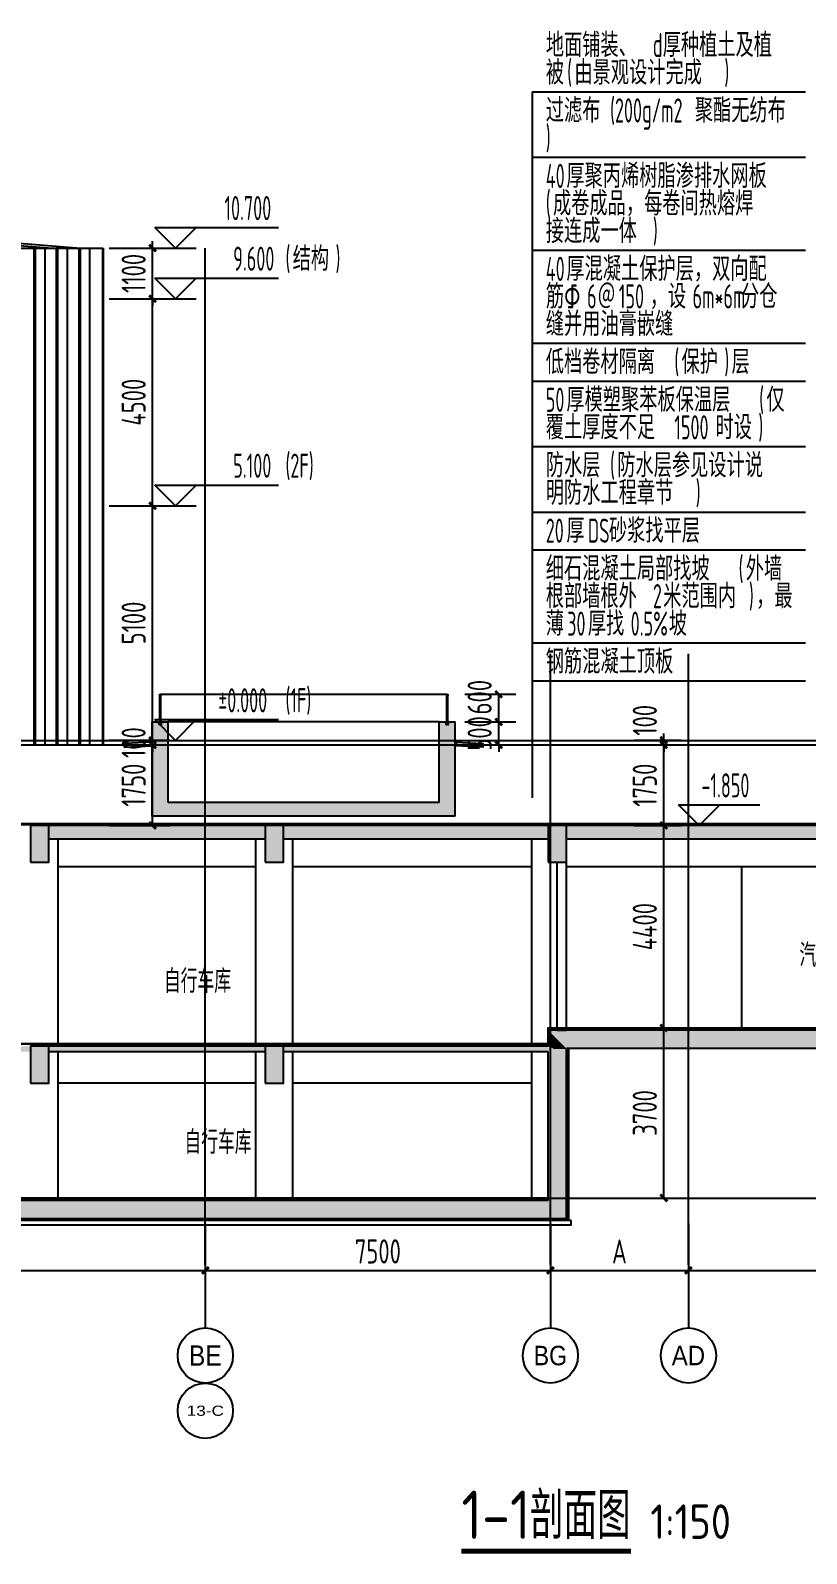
# Model space of a CAD drawing. Extents: x 33318 to 174393, y -247680 to 18171.
# Drawn here: x 78610 to 95477, y -205022 to -171913 of the extents above; entities that cross this region are included whole.
import ezdxf
from ezdxf.enums import TextEntityAlignment as Align

# ---------------------------------------------------------------- set-up
doc = ezdxf.new("R2010")
doc.units = 0
doc.header["$LTSCALE"] = 10
doc.header["$MEASUREMENT"] = 0
doc.linetypes.add('DOTE', pattern=[2.42, 2, -0.2, 0.02, -0.2])
for name, color, linetype in [('01-标注_尺寸', 124, 'Continuous'), ('01-标注_标高', 200, 'Continuous'), ('01-标注_符号', 200, 'Continuous'), ('01-标注_轴线坐标', 132, 'Continuous'), ('02-TEXT_房间', 7, 'Continuous'), ('02-TEXT_标注', 130, 'Continuous'), ('02-TEXT_轴号', 7, 'Continuous'), ('05-填充_天正', 26, 'Continuous'), ('A-E_栏杆', 232, 'Continuous'), ('A-O_散水', 134, 'Continuous'), ('A-SUR_保温', 222, 'Continuous'), ('A-SUR_看线', 231, 'Continuous'), ('A-SUR_面层', 191, 'Continuous'), ('A-TECH_结构', 21, 'Continuous'), ('A_AXIS-轴线', 36, 'DOTE'), ('A_STR-砌块墙', 121, 'Continuous'), ('A_STR-砼墙', 51, 'Continuous'), ('A_STR-砼柱', 51, 'Continuous'), ('DIM_SYMB', 3, 'Continuous'), ('PUB_TEXT', 7, 'Continuous')]:
    doc.layers.add(name, color=color, linetype=linetype)
doc.layers.add('PUB_HATCH', color=8, linetype='Continuous', lineweight=0)
doc.styles.add('_TCH_AXIS', font='FZXiHei-I-Z08S.ttf')
doc.styles.add('_TCH_DIM', font='ROS1', dxfattribs={"width": 0.8, "bigfont": 'JD'})
doc.styles.add('_TCH_DIM_T3', font='ROS1', dxfattribs={"width": 0.8, "bigfont": 'JD'})
doc.styles.get("Standard").update_dxf_attribs({"font": 'gbenor.shx', "bigfont": 'gbcbig.shx'})
doc.dimstyles.new('_TCH_ARCH&&150', dxfattribs={"dimtxt": 525, "dimasz": 150, "dimexe": 375, "dimexo": 450, "dimgap": 150, "dimtad": 1, "dimdec": 0, "dimzin": 0, "dimdsep": 46, "dimtxsty": '_TCH_DIM_T3', "dimblk": 'ARCHTICK', "dimcen": 0.09, "dimazin": 2, "dimtfac": 1, "dimtdec": 0, "dimtix": 1, "dimtmove": 2, "dimatfit": 3, "dimfxl": 0, "dimtolj": 1, "dimtzin": 0, "dimarcsym": 0})

# ---------------------------------------------------------------- blocks, each defined once
blk = doc.blocks.new('A$C0F0450A9')
for points in [[(-125, 0), (-125, -1372)], [(-75, 0), (-75, -1372)], [(16900, -1372), (0, 0)], [(16282, -1372), (0, -50)], [(775, -113), (775, -1372)], [(825, -117), (825, -1372)], [(1675, -186), (1675, -1372)], [(1725, -190), (1725, -1372)], [(2575, -259), (2575, -1372)], [(2625, -263), (2625, -1372)], [(3475, -332), (3475, -1372)], [(3525, -336), (3525, -1372)], [(4375, -405), (4375, -1372)], [(4425, -409), (4425, -1372)], [(5275, -478), (5275, -1372)], [(5325, -483), (5325, -1372)], [(6175, -552), (6175, -1372)], [(6225, -556), (6225, -1372)], [(7075, -625), (7075, -1372)], [(7125, -629), (7125, -1372)], [(7975, -698), (7975, -1372)], [(8025, -702), (8025, -1372)], [(8875, -771), (8875, -1372)], [(8925, -775), (8925, -1372)], [(9775, -844), (9775, -1372)], [(9825, -848), (9825, -1372)], [(10675, -917), (10675, -1372)], [(10725, -921), (10725, -1372)], [(11575, -990), (11575, -1372)], [(11625, -994), (11625, -1372)], [(12475, -1063), (12475, -1372)], [(12525, -1067), (12525, -1372)], [(13375, -1136), (13375, -1372)], [(13425, -1140), (13425, -1372)], [(14275, -1209), (14275, -1372)], [(14325, -1213), (14325, -1372)], [(15175, -1282), (15175, -1372)], [(15225, -1286), (15225, -1372)], [(0, -1372), (-125, -1372)], [(16075, -1355), (16075, -1372)], [(16125, -1360), (16125, -1372)]]:
    blk.add_lwpolyline(points)
blk = doc.blocks.new('0000')
at = {"layer": '05-填充_天正'}
blk.add_lwpolyline([(20, -1), (0, 0), (0, -10), (20, -11)], close=True, dxfattribs=at)
at = {"layer": 'A-O_散水'}
for points in [[(0, -80), (0, 0), (600, -30), (600, -110), (0, -80)], [(20, -1), (20, -81)]]:
    blk.add_lwpolyline(points, dxfattribs=at)
blk = doc.blocks.new('_ArchTick')
at = {"color": 0, "linetype": 'ByBlock', "const_width": 0.4}
blk.add_lwpolyline([(-0.5, -0.5), (0.5, 0.5)], dxfattribs=at)
blk = doc.blocks.new('*D66')
at = {"layer": '01-标注_尺寸', "color": 0, "lineweight": -2, "transparency": 16777216}
for p, q in [((91730, -187344), (92749, -187344)), ((92374, -187344), (92374, -187194)), ((92374, -187444), (92374, -187344)), ((91730, -187444), (92749, -187444)), ((92374, -187444), (92374, -187594))]:
    blk.add_line(p, q, dxfattribs=at)
at = {"layer": 'Defpoints', "color": 0, "transparency": 16777216}
for p in [(91280, -187344), (92374, -187344), (91280, -187444)]:
    blk.add_point(p, dxfattribs=at)
at = {"layer": '01-标注_尺寸', "color": 0, "lineweight": -2, "transparency": 16777216, "xscale": 150, "yscale": 150, "zscale": 150}
for p, rotation in [((92374, -187344), 270), ((92374, -187444), 90)]:
    blk.add_blockref('_ArchTick', p, dxfattribs=dict(at, rotation=rotation))
at = {"layer": '01-标注_尺寸', "color": 0, "transparency": 16777216, "insert": (91962, -186909), "char_height": 525, "attachment_point": 5, "rotation": 90, "style": '_TCH_DIM_T3'}
blk.add_mtext('\\A1;100', dxfattribs=at)
blk = doc.blocks.new('*D67')
at = {"layer": '01-标注_尺寸', "color": 0, "lineweight": -2, "transparency": 16777216}
for p, q in [((91730, -187444), (92749, -187444)), ((92374, -189194), (92374, -187444)), ((91730, -189194), (92749, -189194))]:
    blk.add_line(p, q, dxfattribs=at)
at = {"layer": 'Defpoints', "color": 0, "transparency": 16777216}
for p in [(91280, -187444), (92374, -187444), (91280, -189194)]:
    blk.add_point(p, dxfattribs=at)
at = {"layer": '01-标注_尺寸', "color": 0, "lineweight": -2, "transparency": 16777216, "xscale": 150, "yscale": 150, "zscale": 150}
for p, rotation in [((92374, -187444), 90), ((92374, -189194), 270)]:
    blk.add_blockref('_ArchTick', p, dxfattribs=dict(at, rotation=rotation))
at = {"layer": '01-标注_尺寸', "color": 0, "transparency": 16777216, "insert": (91962, -188319), "char_height": 525, "attachment_point": 5, "rotation": 90, "style": '_TCH_DIM_T3'}
blk.add_mtext('\\A1;1750', dxfattribs=at)
blk = doc.blocks.new('*D68')
at = {"layer": '01-标注_尺寸', "color": 0, "lineweight": -2, "transparency": 16777216}
for p, q in [((91730, -189194), (92749, -189194)), ((92374, -193594), (92374, -189194)), ((91730, -193594), (92749, -193594))]:
    blk.add_line(p, q, dxfattribs=at)
at = {"layer": 'Defpoints', "color": 0, "transparency": 16777216}
for p in [(91280, -189194), (92374, -189194), (91280, -193594)]:
    blk.add_point(p, dxfattribs=at)
at = {"layer": '01-标注_尺寸', "color": 0, "lineweight": -2, "transparency": 16777216, "xscale": 150, "yscale": 150, "zscale": 150}
for p, rotation in [((92374, -189194), 90), ((92374, -193594), 270)]:
    blk.add_blockref('_ArchTick', p, dxfattribs=dict(at, rotation=rotation))
at = {"layer": '01-标注_尺寸', "color": 0, "transparency": 16777216, "insert": (91962, -191394), "char_height": 525, "attachment_point": 5, "rotation": 90, "style": '_TCH_DIM_T3'}
blk.add_mtext('\\A1;4400', dxfattribs=at)
blk = doc.blocks.new('*D69')
at = {"layer": '01-标注_尺寸', "color": 0, "lineweight": -2, "transparency": 16777216}
for p, q in [((91730, -193594), (92749, -193594)), ((92374, -197294), (92374, -193594)), ((91730, -197294), (92749, -197294))]:
    blk.add_line(p, q, dxfattribs=at)
at = {"layer": 'Defpoints', "color": 0, "transparency": 16777216}
for p in [(91280, -193594), (92374, -193594), (91280, -197294)]:
    blk.add_point(p, dxfattribs=at)
at = {"layer": '01-标注_尺寸', "color": 0, "lineweight": -2, "transparency": 16777216, "xscale": 150, "yscale": 150, "zscale": 150}
for p, rotation in [((92374, -193594), 90), ((92374, -197294), 270)]:
    blk.add_blockref('_ArchTick', p, dxfattribs=dict(at, rotation=rotation))
at = {"layer": '01-标注_尺寸', "color": 0, "transparency": 16777216, "insert": (91962, -195444), "char_height": 525, "attachment_point": 5, "rotation": 90, "style": '_TCH_DIM_T3'}
blk.add_mtext('\\A1;3700', dxfattribs=at)
blk = doc.blocks.new('*D78')
at = {"layer": '01-标注_尺寸', "color": 0, "lineweight": -2, "transparency": 16777216}
for p, q in [((88051, -186344), (89161, -186344)), ((88786, -186944), (88786, -186344)), ((88051, -186944), (89161, -186944))]:
    blk.add_line(p, q, dxfattribs=at)
at = {"layer": 'Defpoints', "color": 0, "transparency": 16777216}
for p in [(87601, -186344), (88786, -186344), (87601, -186944)]:
    blk.add_point(p, dxfattribs=at)
at = {"layer": '01-标注_尺寸', "color": 0, "lineweight": -2, "transparency": 16777216, "xscale": 150, "yscale": 150, "zscale": 150}
for p, rotation in [((88786, -186344), 90), ((88786, -186944), 270)]:
    blk.add_blockref('_ArchTick', p, dxfattribs=dict(at, rotation=rotation))
at = {"layer": '01-标注_尺寸', "color": 0, "transparency": 16777216, "insert": (88373, -186406), "char_height": 525, "attachment_point": 5, "rotation": 90, "style": '_TCH_DIM_T3'}
blk.add_mtext('\\A1;600', dxfattribs=at)
blk = doc.blocks.new('*D79')
at = {"layer": '01-标注_尺寸', "color": 0, "lineweight": -2, "transparency": 16777216}
for p, q in [((88051, -186944), (89161, -186944)), ((88786, -186944), (88786, -186794)), ((88786, -187444), (88786, -186944)), ((88051, -187444), (89161, -187444)), ((88786, -187444), (88786, -187594))]:
    blk.add_line(p, q, dxfattribs=at)
at = {"layer": 'Defpoints', "color": 0, "transparency": 16777216}
for p in [(87601, -186944), (88786, -186944), (87601, -187444)]:
    blk.add_point(p, dxfattribs=at)
at = {"layer": '01-标注_尺寸', "color": 0, "lineweight": -2, "transparency": 16777216, "xscale": 150, "yscale": 150, "zscale": 150}
for p, rotation in [((88786, -186944), 270), ((88786, -187444), 90)]:
    blk.add_blockref('_ArchTick', p, dxfattribs=dict(at, rotation=rotation))
at = {"layer": '01-标注_尺寸', "color": 0, "transparency": 16777216, "insert": (88373, -187194), "char_height": 525, "attachment_point": 5, "rotation": 90, "style": '_TCH_DIM_T3'}
blk.add_mtext('\\A1;500', dxfattribs=at)
blk = doc.blocks.new('*D104')
at = {"layer": '01-标注_尺寸', "color": 0, "lineweight": -2, "transparency": 16777216}
for p, q in [((73410, -197844), (73410, -199242)), ((82410, -197844), (82410, -199242)), ((73410, -198867), (82410, -198867))]:
    blk.add_line(p, q, dxfattribs=at)
at = {"layer": 'Defpoints', "color": 0, "transparency": 16777216}
for p in [(73410, -197394), (82410, -197394), (82410, -198867)]:
    blk.add_point(p, dxfattribs=at)
at = {"layer": '01-标注_尺寸', "color": 0, "lineweight": -2, "transparency": 16777216, "xscale": 150, "yscale": 150, "zscale": 150, "rotation": 180}
blk.add_blockref('_ArchTick', (73410, -198867), dxfattribs=at)
at = {"layer": '01-标注_尺寸', "color": 0, "lineweight": -2, "transparency": 16777216, "xscale": 150, "yscale": 150, "zscale": 150}
blk.add_blockref('_ArchTick', (82410, -198867), dxfattribs=at)
at = {"layer": '01-标注_尺寸', "color": 0, "transparency": 16777216, "insert": (77910, -198455), "char_height": 525, "attachment_point": 5, "style": '_TCH_DIM_T3'}
blk.add_mtext('\\A1;9000', dxfattribs=at)
blk = doc.blocks.new('*D105')
at = {"layer": '01-标注_尺寸', "color": 0, "lineweight": -2, "transparency": 16777216}
for p, q in [((82410, -197844), (82410, -199242)), ((89910, -197844), (89910, -199242)), ((82410, -198867), (89910, -198867))]:
    blk.add_line(p, q, dxfattribs=at)
at = {"layer": 'Defpoints', "color": 0, "transparency": 16777216}
for p in [(82410, -197394), (89910, -197394), (89910, -198867)]:
    blk.add_point(p, dxfattribs=at)
at = {"layer": '01-标注_尺寸', "color": 0, "lineweight": -2, "transparency": 16777216, "xscale": 150, "yscale": 150, "zscale": 150, "rotation": 180}
blk.add_blockref('_ArchTick', (82410, -198867), dxfattribs=at)
at = {"layer": '01-标注_尺寸', "color": 0, "lineweight": -2, "transparency": 16777216, "xscale": 150, "yscale": 150, "zscale": 150}
blk.add_blockref('_ArchTick', (89910, -198867), dxfattribs=at)
at = {"layer": '01-标注_尺寸', "color": 0, "transparency": 16777216, "insert": (86160, -198455), "char_height": 525, "attachment_point": 5, "style": '_TCH_DIM_T3'}
blk.add_mtext('\\A1;7500', dxfattribs=at)
blk = doc.blocks.new('*D106')
at = {"layer": '01-标注_尺寸', "color": 0, "lineweight": -2, "transparency": 16777216}
for p, q in [((89910, -197844), (89910, -199242)), ((92910, -197844), (92910, -199242)), ((89910, -198867), (92910, -198867))]:
    blk.add_line(p, q, dxfattribs=at)
at = {"layer": 'Defpoints', "color": 0, "transparency": 16777216}
for p in [(89910, -197394), (92910, -197394), (92910, -198867)]:
    blk.add_point(p, dxfattribs=at)
at = {"layer": '01-标注_尺寸', "color": 0, "lineweight": -2, "transparency": 16777216, "xscale": 150, "yscale": 150, "zscale": 150, "rotation": 180}
blk.add_blockref('_ArchTick', (89910, -198867), dxfattribs=at)
at = {"layer": '01-标注_尺寸', "color": 0, "lineweight": -2, "transparency": 16777216, "xscale": 150, "yscale": 150, "zscale": 150}
blk.add_blockref('_ArchTick', (92910, -198867), dxfattribs=at)
at = {"layer": '01-标注_尺寸', "color": 0, "transparency": 16777216, "insert": (91410, -198455), "char_height": 525, "attachment_point": 5, "style": '_TCH_DIM_T3'}
blk.add_mtext('\\A1;A', dxfattribs=at)
blk = doc.blocks.new('*D107')
at = {"layer": '01-标注_尺寸', "color": 0, "lineweight": -2, "transparency": 16777216}
for p, q in [((92910, -197844), (92910, -199242)), ((101910, -197844), (101910, -199242)), ((92910, -198867), (101910, -198867))]:
    blk.add_line(p, q, dxfattribs=at)
at = {"layer": 'Defpoints', "color": 0, "transparency": 16777216}
for p in [(92910, -197394), (101910, -197394), (101910, -198867)]:
    blk.add_point(p, dxfattribs=at)
at = {"layer": '01-标注_尺寸', "color": 0, "lineweight": -2, "transparency": 16777216, "xscale": 150, "yscale": 150, "zscale": 150, "rotation": 180}
blk.add_blockref('_ArchTick', (92910, -198867), dxfattribs=at)
at = {"layer": '01-标注_尺寸', "color": 0, "lineweight": -2, "transparency": 16777216, "xscale": 150, "yscale": 150, "zscale": 150}
blk.add_blockref('_ArchTick', (101910, -198867), dxfattribs=at)
at = {"layer": '01-标注_尺寸', "color": 0, "transparency": 16777216, "insert": (97410, -198455), "char_height": 525, "attachment_point": 5, "style": '_TCH_DIM_T3'}
blk.add_mtext('\\A1;9000', dxfattribs=at)
blk = doc.blocks.new('*D132')
at = {"layer": '01-标注_轴线坐标', "color": 0, "lineweight": -2, "transparency": 16777216}
for p, q in [((80317, -187444), (81639, -187444)), ((81264, -189194), (81264, -187444)), ((80317, -189194), (81639, -189194))]:
    blk.add_line(p, q, dxfattribs=at)
at = {"layer": 'Defpoints', "color": 0, "transparency": 16777216}
for p in [(79867, -187444), (81264, -187444), (79867, -189194)]:
    blk.add_point(p, dxfattribs=at)
at = {"layer": '01-标注_轴线坐标', "color": 0, "lineweight": -2, "transparency": 16777216, "xscale": 150, "yscale": 150, "zscale": 150}
for p, rotation in [((81264, -187444), 90), ((81264, -189194), 270)]:
    blk.add_blockref('_ArchTick', p, dxfattribs=dict(at, rotation=rotation))
at = {"layer": '01-标注_轴线坐标', "color": 0, "transparency": 16777216, "insert": (80852, -188319), "char_height": 525, "attachment_point": 5, "rotation": 90, "style": '_TCH_DIM_T3'}
blk.add_mtext('\\A1;1750', dxfattribs=at)
blk = doc.blocks.new('*D133')
at = {"layer": '01-标注_轴线坐标', "color": 0, "lineweight": -2, "transparency": 16777216}
for p, q in [((80317, -187344), (81639, -187344)), ((81264, -187344), (81264, -187194)), ((81264, -187444), (81264, -187344)), ((80317, -187444), (81639, -187444)), ((81264, -187444), (81264, -187594))]:
    blk.add_line(p, q, dxfattribs=at)
at = {"layer": 'Defpoints', "color": 0, "transparency": 16777216}
for p in [(79867, -187344), (81264, -187344), (79867, -187444)]:
    blk.add_point(p, dxfattribs=at)
at = {"layer": '01-标注_轴线坐标', "color": 0, "lineweight": -2, "transparency": 16777216, "xscale": 150, "yscale": 150, "zscale": 150}
for p, rotation in [((81264, -187344), 270), ((81264, -187444), 90)]:
    blk.add_blockref('_ArchTick', p, dxfattribs=dict(at, rotation=rotation))
at = {"layer": '01-标注_轴线坐标', "color": 0, "transparency": 16777216, "insert": (80852, -187394), "char_height": 525, "attachment_point": 5, "rotation": 90, "style": '_TCH_DIM_T3'}
blk.add_mtext('\\A1;100', dxfattribs=at)
blk = doc.blocks.new('*D134')
at = {"layer": '01-标注_轴线坐标', "color": 0, "lineweight": -2, "transparency": 16777216}
for p, q in [((80317, -182244), (81639, -182244)), ((81264, -187344), (81264, -182244)), ((80317, -187344), (81639, -187344))]:
    blk.add_line(p, q, dxfattribs=at)
at = {"layer": 'Defpoints', "color": 0, "transparency": 16777216}
for p in [(79867, -182244), (81264, -182244), (79867, -187344)]:
    blk.add_point(p, dxfattribs=at)
at = {"layer": '01-标注_轴线坐标', "color": 0, "lineweight": -2, "transparency": 16777216, "xscale": 150, "yscale": 150, "zscale": 150}
for p, rotation in [((81264, -182244), 90), ((81264, -187344), 270)]:
    blk.add_blockref('_ArchTick', p, dxfattribs=dict(at, rotation=rotation))
at = {"layer": '01-标注_轴线坐标', "color": 0, "transparency": 16777216, "insert": (80852, -184794), "char_height": 525, "attachment_point": 5, "rotation": 90, "style": '_TCH_DIM_T3'}
blk.add_mtext('\\A1;5100', dxfattribs=at)
blk = doc.blocks.new('*D135')
at = {"layer": '01-标注_轴线坐标', "color": 0, "lineweight": -2, "transparency": 16777216}
for p, q in [((80317, -177744), (81639, -177744)), ((81264, -182244), (81264, -177744)), ((80317, -182244), (81639, -182244))]:
    blk.add_line(p, q, dxfattribs=at)
at = {"layer": 'Defpoints', "color": 0, "transparency": 16777216}
for p in [(79867, -177744), (81264, -177744), (79867, -182244)]:
    blk.add_point(p, dxfattribs=at)
at = {"layer": '01-标注_轴线坐标', "color": 0, "lineweight": -2, "transparency": 16777216, "xscale": 150, "yscale": 150, "zscale": 150}
for p, rotation in [((81264, -177744), 90), ((81264, -182244), 270)]:
    blk.add_blockref('_ArchTick', p, dxfattribs=dict(at, rotation=rotation))
at = {"layer": '01-标注_轴线坐标', "color": 0, "transparency": 16777216, "insert": (80852, -179994), "char_height": 525, "attachment_point": 5, "rotation": 90, "style": '_TCH_DIM_T3'}
blk.add_mtext('\\A1;4500', dxfattribs=at)
blk = doc.blocks.new('*D136')
at = {"layer": '01-标注_轴线坐标', "color": 0, "lineweight": -2, "transparency": 16777216}
for p, q in [((80317, -176644), (81639, -176644)), ((81264, -176644), (81264, -176494)), ((81264, -177744), (81264, -176644)), ((80317, -177744), (81639, -177744)), ((81264, -177744), (81264, -177894))]:
    blk.add_line(p, q, dxfattribs=at)
at = {"layer": 'Defpoints', "color": 0, "transparency": 16777216}
for p in [(79867, -176644), (81264, -176644), (79867, -177744)]:
    blk.add_point(p, dxfattribs=at)
at = {"layer": '01-标注_轴线坐标', "color": 0, "lineweight": -2, "transparency": 16777216, "xscale": 150, "yscale": 150, "zscale": 150}
for p, rotation in [((81264, -176644), 270), ((81264, -177744), 90)]:
    blk.add_blockref('_ArchTick', p, dxfattribs=dict(at, rotation=rotation))
at = {"layer": '01-标注_轴线坐标', "color": 0, "transparency": 16777216, "insert": (80852, -177194), "char_height": 525, "attachment_point": 5, "rotation": 90, "style": '_TCH_DIM_T3'}
blk.add_mtext('\\A1;1100', dxfattribs=at)
blk = doc.blocks.new('_FZH')
blk.add_lwpolyline([(-0.5, -0.5), (0.5, -0.5), (0.5, 0.5), (-0.5, 0.5)], close=True)
at = {"layer": 'PUB_HATCH'}
blk.add_solid([(-0.5, -0.5), (0.5, -0.5), (-0.5, 0.5), (0.5, 0.5)], dxfattribs=at)

msp = doc.modelspace()

# ---------------------------------------------------------------- hatches: boundary and pattern name
at = {"layer": '05-填充_天正'}
for points in [[(81256.4, -188994.5), (81603.4, -188694.5), (81603.4, -186944.5), (81256.4, -186944.5)], [(87494.4, -188694.5), (87841.4, -188994.5), (87841.4, -186944.5), (87494.4, -186944.5)], [(87841.4, -188994.5), (87494.4, -188694.5), (81603.4, -188694.5), (81256.4, -188994.5)], [(79009.7, -189194.5), (79009.7, -189494.5), (83709.7, -189494.5), (83709.7, -189194.5)], [(84109.7, -189194.5), (84109.7, -189494.5), (89859.7, -189494.5), (89859.7, -189194.5)], [(90259.7, -189194.5), (90259.7, -189494.5), (101509.7, -189494.5), (101509.7, -189194.5)], [(89993, -194054.5), (90259.7, -194054.5), (90259.7, -194044.5), (89859.7, -193644.5), (89859.7, -193994.5)], [(99413.3, -194044.5), (99813.3, -193644.5), (89859.7, -193644.5), (90259.7, -194044.5)], [(78609.7, -194114.5), (78609.7, -193994.5), (77909.7, -193994.5), (77909.7, -194114.5)], [(79009.7, -193994.5), (79009.7, -194114.5), (83709.7, -194114.5), (83709.7, -193994.5)], [(84109.7, -193994.5), (84109.7, -194114.5), (89859.7, -194114.5), (89993, -194054.5), (89859.7, -193994.5)], [(89859.7, -197344.5), (90259.7, -197744.5), (90259.7, -194054.5), (89993, -194054.5), (89859.7, -194114.5)], [(90259.7, -197744.5), (89859.7, -197344.5), (77909.7, -197344.5), (77909.7, -197744.5)]]:
    msp.add_hatch(color=256, dxfattribs=at).paths.add_polyline_path(points)

# ---------------------------------------------------------------- linework, layer by layer
at = {"layer": '01-标注_标高'}
for p, q in [((81759.2, -176644.5), (81309.2, -176194.5)), ((81309.2, -176194.5), (84001.7, -176194.5)), ((81759.2, -176644.5), (82209.2, -176194.5)), ((80709.2, -176644.5), (82209.2, -176644.5)), ((81759.2, -177744.5), (81309.2, -177294.5)), ((81309.2, -177294.5), (84001.7, -177294.5)), ((81759.2, -177744.5), (82209.2, -177294.5)), ((80709.2, -177744.5), (82209.2, -177744.5)), ((81759.2, -182244.5), (81309.2, -181794.5)), ((81309.2, -181794.5), (84001.7, -181794.5)), ((81759.2, -182244.5), (82209.2, -181794.5)), ((80709.2, -182244.5), (82209.2, -182244.5)), ((81759.2, -187344.5), (81309.2, -186894.5)), ((81309.2, -186894.5), (84001.7, -186894.5)), ((81759.2, -187344.5), (82209.2, -186894.5)), ((80709.2, -187344.5), (82209.2, -187344.5)), ((93145.6, -189194.5), (92695.6, -188744.5)), ((92695.6, -188744.5), (94458.1, -188744.5)), ((93145.6, -189194.5), (93595.6, -188744.5))]:
    msp.add_line(p, q, dxfattribs=at)
at = {"layer": '01-标注_符号'}
for p, q in [((89510.1, -173247.6), (95450.8, -173247.6)), ((89510.1, -173247.6), (89510.1, -186052.3)), ((89510.1, -174670.3), (95450.8, -174670.3)), ((89510.1, -176691.6), (95450.8, -176691.6)), ((89510.1, -178712.8), (95450.8, -178712.8)), ((89510.1, -179537.1), (95450.8, -179537.1)), ((89510.1, -180959.8), (95450.8, -180959.8)), ((89510.1, -182382.6), (95450.8, -182382.6)), ((89510.1, -183206.8), (95450.8, -183206.8)), ((89510.1, -185228.1), (95450.8, -185228.1)), ((89510.1, -186052.3), (89510.1, -188591.7)), ((89510.1, -186052.3), (95450.8, -186052.3))]:
    msp.add_line(p, q, dxfattribs=at)
at = {"layer": '01-标注_轴线坐标'}
for p, q in [((82409.7, -198041.5), (82409.7, -200117.5)), ((89909.7, -198041.5), (89909.7, -200117.5)), ((92909.7, -198041.5), (92909.7, -200117.5))]:
    msp.add_line(p, q, dxfattribs=at)
for centre in [(82409.7, -200717.5), (89909.7, -200717.5), (92909.7, -200717.5), (82409.7, -201917.5)]:
    msp.add_circle(centre, 600, dxfattribs=at)
at = {"layer": 'A-E_栏杆'}
for p, q in [((87667.9, -186344.5), (81429.9, -186344.5)), ((81444.7, -186944.5), (81415.1, -186944.5)), ((87682.7, -186944.5), (87653.1, -186944.5))]:
    msp.add_line(p, q, dxfattribs=at)
for points in [[(81415.1, -186359.3), (81415.1, -186944.5)], [(81444.7, -186944.5), (81444.7, -186359.3)], [(87653.1, -186359.3), (87653.1, -186944.5)], [(87682.7, -186944.5), (87682.7, -186359.3)]]:
    msp.add_lwpolyline(points, dxfattribs=at)
for points in [[(81396.3, -186944.5), (81396.3, -186951.2), (81463.5, -186951.2), (81463.5, -186944.5)], [(87634.3, -186944.5), (87634.3, -186951.2), (87701.5, -186951.2), (87701.5, -186944.5)]]:
    msp.add_lwpolyline(points, close=True, dxfattribs=at)
for points in [[(81408.7, -186951.2, 0.4142136), (81401.9, -186957.9), (81401.9, -186991.3, 0.4142136), (81408.7, -186998), (81422.1, -186998), (81422.1, -186989.1), (81414.3, -186989.1, -0.0382995), (81411.4, -186973.2, -0.0382995)], [(81411.4, -186973.2, -0.0228175), (81413.1, -186960.1), (81446.7, -186960.1, -0.0228175), (81448.5, -186973.2)], [(81448.5, -186973.2, -0.0382995), (81445.6, -186989.1), (81437.8, -186989.1), (81437.8, -186998), (81451.2, -186998, 0.4142136), (81457.9, -186991.3), (81457.9, -186957.9, 0.4142136), (81451.2, -186951.2)], [(87646.6, -186951.2, 0.4142136), (87639.9, -186957.9), (87639.9, -186991.3, 0.4142136), (87646.6, -186998), (87660, -186998), (87660, -186989.1), (87652.2, -186989.1, -0.0382995), (87649.4, -186973.2, -0.0382995)], [(87649.4, -186973.2, -0.0228175), (87651.1, -186960.1), (87684.7, -186960.1, -0.0228175), (87686.4, -186973.2)], [(87686.4, -186973.2, -0.0382995), (87683.6, -186989.1), (87675.7, -186989.1), (87675.7, -186998), (87689.2, -186998, 0.4142136), (87695.9, -186991.3), (87695.9, -186957.9, 0.4142136), (87689.2, -186951.2)]]:
    msp.add_lwpolyline(points, format="xyb", dxfattribs=at)
for centre in [(81429.9, -186359.3), (87667.9, -186359.3)]:
    msp.add_circle(centre, 14.8, dxfattribs=at)
at = {"layer": 'A-SUR_保温'}
msp.add_line((90279.7, -197764.5), (61989.7, -197764.5), dxfattribs=at)
for points in [[(74629.7, -187444.5), (74629.7, -187584.5), (73829.7, -187584.5), (73829.7, -189174.5), (101509.7, -189174.5)], [(74649.7, -187444.5), (74649.7, -187604.5), (73849.7, -187604.5), (73849.7, -189154.5), (101509.7, -189154.5)], [(90279.7, -194044.5), (90279.7, -197764.5)], [(90299.7, -194044.5), (90299.7, -197784.5)], [(90359.7, -197784.5), (61809.7, -197784.5)], [(90359.7, -197884.5), (61809.7, -197884.5)], [(90359.7, -197884.5), (90359.7, -197784.5)]]:
    msp.add_lwpolyline(points, dxfattribs=at)
at = {"layer": 'A-SUR_看线'}
for points in [[(63309.7, -176644.5), (80192.2, -176644.5)], [(78682.4, -176644.5), (78682.4, -187444.5)], [(78709.6, -176644.5), (78709.6, -187444.5)], [(78919, -176644.5), (78919, -187444.5)], [(79171, -176644.5), (79171, -187444.5)], [(79198.1, -176644.5), (79198.1, -187444.5)], [(79407.6, -176644.5), (79407.6, -187444.5)], [(79659.5, -176644.5), (79659.5, -187444.5)], [(79686.7, -176644.5), (79686.7, -187444.5)], [(79890.4, -176644.5), (79890.4, -187444.5)], [(80178.1, -176644.5), (80178.1, -187444.5)], [(80192.2, -176644.5), (80192.2, -187444.5)], [(87494.4, -186944.5), (81603.4, -186944.5)]]:
    msp.add_lwpolyline(points, dxfattribs=at)
at = {"layer": 'A-SUR_面层'}
for points in [[(89859.7, -193644.5), (89859.7, -193594.5), (121459.8, -193594.5)], [(89859.7, -193944.5), (75809.7, -193944.5)], [(89859.7, -197294.5), (62309.7, -197294.5)]]:
    msp.add_lwpolyline(points, dxfattribs=at)
at = {"layer": 'A-TECH_结构'}
msp.add_line((94059.7, -190094.5), (94059.7, -193594.5), dxfattribs=at)
for points in [[(79209.7, -193944.5), (79209.7, -189494.5)], [(83509.7, -193944.5), (83509.7, -189494.5)], [(84309.7, -193944.5), (84309.7, -189494.5)], [(89509.7, -193944.5), (89509.7, -189494.5)], [(83509.7, -190094.5), (79209.7, -190094.5)], [(89509.7, -190094.5), (84309.7, -190094.5)], [(101509.7, -190094.5), (90259.7, -190094.5)], [(79209.7, -197294.5), (79209.7, -194114.5)], [(83509.7, -197294.5), (83509.7, -194114.5)], [(84309.7, -197294.5), (84309.7, -194114.5)], [(89509.7, -197294.5), (89509.7, -194114.5)], [(83509.7, -194794.5), (79209.7, -194794.5)], [(89509.7, -194794.5), (84309.7, -194794.5)]]:
    msp.add_lwpolyline(points, dxfattribs=at)
at = {"layer": 'A_AXIS-轴线'}
for p, q in [((82409.7, -198744.5), (82409.7, -176644.5)), ((89909.7, -198744.5), (89909.7, -185462.3)), ((92909.7, -198744.5), (92909.7, -185462.3))]:
    msp.add_line(p, q, dxfattribs=at)
for points in [[(60658.7, -187344.5), (123910, -187344.5)], [(60658.7, -187444.5), (98371.1, -187444.5)], [(89909.7, -193594.5), (123910, -193594.5)], [(60658.7, -193944.5), (89909.7, -193944.5)], [(60658.7, -197294.5), (123910, -197294.5)]]:
    msp.add_lwpolyline(points, dxfattribs=at)
at = {"layer": 'A_STR-砌块墙'}
for p, q in [((90059.7, -193644.5), (90059.7, -189994.5)), ((90259.7, -193644.5), (90259.7, -189994.5)), ((90059.7, -193644.5), (90259.7, -193644.5))]:
    msp.add_line(p, q, dxfattribs=at)
for points in [[(75189.7, -187444.5), (80656.4, -187444.5)], [(88441.4, -187444.5), (100259.8, -187444.5)]]:
    msp.add_lwpolyline(points, dxfattribs=at)
at = {"layer": 'A_STR-砼墙'}
for p, q in [((81256.4, -188994.5), (81256.4, -186944.5)), ((81256.4, -186944.5), (81603.4, -186944.5)), ((81603.4, -188694.5), (81603.4, -186944.5)), ((87494.4, -188694.5), (87494.4, -186944.5)), ((87494.4, -186944.5), (87841.4, -186944.5)), ((87841.4, -188994.5), (87841.4, -186944.5)), ((87494.4, -188694.5), (81603.4, -188694.5)), ((87841.4, -188994.5), (81256.4, -188994.5)), ((83709.7, -189194.5), (79009.7, -189194.5)), ((89859.7, -189194.5), (84109.7, -189194.5)), ((101509.7, -189194.5), (90259.7, -189194.5)), ((83709.7, -189494.5), (79009.7, -189494.5)), ((89859.7, -189494.5), (84109.7, -189494.5)), ((101509.7, -189494.5), (90259.7, -189494.5)), ((89859.7, -193994.5), (89859.7, -193644.5)), ((99813.3, -193644.5), (89859.7, -193644.5)), ((83709.7, -193994.5), (79009.7, -193994.5)), ((89859.7, -193994.5), (84109.7, -193994.5)), ((83709.7, -194114.5), (79009.7, -194114.5)), ((89859.7, -194114.5), (84109.7, -194114.5)), ((89859.7, -197344.5), (89859.7, -194114.5)), ((90259.7, -194054.5), (90259.7, -194044.5)), ((99413.3, -194044.5), (90259.7, -194044.5)), ((90259.7, -197744.5), (90259.7, -194054.5)), ((89859.7, -197344.5), (77909.7, -197344.5)), ((90259.7, -197744.5), (77909.7, -197744.5))]:
    msp.add_line(p, q, dxfattribs=at)
at = {"layer": 'DIM_SYMB', "const_width": 105}
msp.add_lwpolyline([(87977.2, -204969.1), (91663, -204969.1)], dxfattribs=at)

# ---------------------------------------------------------------- block references
at = {"xscale": -1}
msp.add_blockref('0000', (81256.4, -187384.5), dxfattribs=at)
msp.add_blockref('0000', (87841.4, -187384.5))
at = {"layer": 'A-SUR_看线'}
msp.add_blockref('A$C0F0450A9', (62709.7, -175272.2), dxfattribs=at)
at = {"layer": 'A_STR-砼柱', "xscale": 400, "yscale": 799.9999999999709, "zscale": 799.9999999999709}
for p in [(78809.7, -189594.5), (83909.7, -189594.5), (90059.7, -189594.5), (78809.7, -194394.5), (83909.7, -194394.5)]:
    msp.add_blockref('_FZH', p, dxfattribs=at)

# ---------------------------------------------------------------- texts
at = {"layer": '02-TEXT_房间'}
for s, p in [('汽车库', (95321.8, -192270.2)), ('自行车库', (81510, -192833.5)), ('自行车库', (81957, -196333.5))]:
    msp.add_text(s, height=506.38, dxfattribs=at).set_placement(p)
at = {"layer": '02-TEXT_标注', "style": '_TCH_DIM'}
for s, height, width, p in [('地面铺装、', 520.93, 0.8, (89809.4, -172491.6)), ('d', 525, 0.64, (92137.3, -172491.6)), ('厚种植土及植', 520.93, 0.8, (92350.1, -172491.6)), ('被', 520.9, 0.8, (89809.4, -173090.1)), ('(', 525, 0.64, (90275, -173090.1)), ('由景观设计完成', 520.93, 0.8, (90431.8, -173090.1)), (')', 525, 0.64, (93690.8, -173090.1)), ('过滤布', 520.93, 0.8, (89809.4, -173914.3)), ('(200g/m2', 525, 0.64, (91206.1, -173914.3)), ('聚酯无纺布', 520.93, 0.8, (93048.5, -173914.3)), (')', 525, 0.64, (89809.4, -174512.8)), ('40', 525, 0.64, (89809.4, -175337.1)), ('厚聚丙烯树脂渗排水网板', 520.93, 0.8, (90257.4, -175337.1)), ('(', 525, 0.64, (89809.4, -175935.6)), ('成卷成品，每卷间热熔焊', 520.93, 0.8, (89966.2, -175935.6)), ('10.700', 525, 0.64, (82825.5, -176037)), ('接连成一体', 520.93, 0.8, (89809.4, -176534.1)), (')', 525, 0.64, (92137.3, -176534.1)), ('9.600', 525, 0.64, (83015.9, -177137)), ('(', 525, 0.64, (84151.7, -177137)), ('结构', 520.93, 0.8, (84308.5, -177137)), (')', 525, 0.64, (85239.7, -177137)), ('厚混凝土保护层，双向配', 520.93, 0.8, (90257.4, -177358.3)), ('40', 525, 0.64, (89809.4, -177358.3)), ('筋Φ', 520.93, 0.8, (89809.4, -177956.8)), ('6', 525, 0.64, (90707.4, -177956.8)), ('＠', 520.9, 0.8, (90931.4, -177956.8)), ('150', 525, 0.64, (91397, -177956.8)), ('，设', 520.93, 0.8, (92069, -177956.8)), ('6m*6m', 525, 0.64, (93000.1, -177956.8)), ('分仓', 520.93, 0.8, (94052.9, -177956.8)), ('缝并用油膏嵌缝', 520.93, 0.8, (89809.4, -178555.3)), ('低档卷材隔离', 520.93, 0.8, (89809.4, -179379.6)), ('(', 525, 0.64, (92602.9, -179379.6)), ('保护', 520.93, 0.8, (92759.7, -179379.6)), (')', 525, 0.64, (93690.8, -179379.6)), ('层', 520.9, 0.8, (93847.6, -179379.6)), ('50', 525, 0.64, (89809.4, -180203.8)), ('厚模塑聚苯板保温层', 520.93, 0.8, (90257.4, -180203.8)), ('(', 525, 0.64, (94447.6, -180203.8)), ('仅', 520.9, 0.8, (94604.4, -180203.8)), ('覆土厚度不足', 520.93, 0.8, (89809.4, -180802.3)), ('1500', 525, 0.64, (92602.9, -180802.3)), ('时设', 520.93, 0.8, (93498.9, -180802.3)), (')', 525, 0.64, (94430, -180802.3)), ('(2F)', 525, 0.64, (84151.7, -181637)), ('防水层', 520.93, 0.8, (89809.4, -181626.6)), ('(', 525, 0.64, (91206.1, -181626.6)), ('防水层参见设计说', 520.93, 0.8, (91362.9, -181626.6)), ('5.100', 525, 0.64, (83015.9, -181637)), ('明防水工程章节', 520.93, 0.8, (89809.4, -182225.1)), (')', 525, 0.64, (93068.4, -182225.1)), ('20', 525, 0.64, (89809.4, -183049.3)), ('厚', 520.9, 0.8, (90257.4, -183049.3)), ('DS', 525, 0.64, (90723, -183049.3)), ('砂浆找平层', 520.93, 0.8, (91182.2, -183049.3)), ('细石混凝土局部找坡', 520.93, 0.8, (89809.4, -183873.6)), ('(', 525, 0.64, (93999.6, -183873.6)), ('外墙', 520.93, 0.8, (94156.4, -183873.6)), ('根部墙根外', 520.93, 0.8, (89809.4, -184472.1)), ('2', 525, 0.64, (92137.3, -184472.1)), ('米范围内', 520.93, 0.8, (92361.3, -184472.1)), (')', 525, 0.64, (94223.6, -184472.1)), ('，最', 520.93, 0.8, (94380.4, -184472.1)), ('薄', 520.9, 0.8, (89809.4, -185070.6)), ('30', 525, 0.64, (90275, -185070.6)), ('厚找', 520.93, 0.8, (90723, -185070.6)), ('0.5%', 525, 0.64, (91654.1, -185070.6)), ('坡', 520.9, 0.8, (92482.9, -185070.6)), ('钢筋混凝土顶板', 520.93, 0.8, (89809.4, -185894.8)), ('%%P0.000', 525, 0.64, (82691.1, -186737)), ('(1F)', 525, 0.64, (84151.7, -186737)), ('-1.850', 525, 0.64, (93192.3, -188587))]:
    msp.add_text(s, height=height, dxfattribs=dict(at, width=width)).set_placement(p)
at = {"layer": '02-TEXT_轴号', "style": '_TCH_AXIS'}
for s, height, p, p2 in [('BE', 441.41, (82052.4, -200938.2), (82767, -200938.2)), ('BG', 423.25, (89546.9, -200929.1), (90272.5, -200929.1)), ('AD', 423.25, (92546.9, -200929.1), (93272.5, -200929.1)), ('13-C', 221.02, (82004.5, -202028), (82814.9, -202028))]:
    msp.add_text(s, height=height, dxfattribs=at).set_placement(p, p2, align=Align.FIT)
at = {"layer": 'PUB_TEXT'}
for s, height, p in [('剖面图', 1012.77, (89464.7, -204703.2)), ('1-1', 1050, (87977.2, -204703.2)), ('1:150', 750, (92083, -204703.2))]:
    msp.add_text(s, height=height, dxfattribs=at).set_placement(p)

# ---------------------------------------------------------------- dimensions: what is measured, and where the dimension line sits
at = {"layer": '01-标注_尺寸'}
for base, p1, p2, picture, middle in [((88785.6, -186344.5), (87600.9, -186944.5), (87600.9, -186344.5), '*D78', (88373.1, -186406.3)), ((92374.1, -187344.5), (91280.2, -187444.5), (91280.2, -187344.5), '*D66', (91961.6, -186908.9))]:
    dim = msp.add_linear_dim(base=base, p1=p1, p2=p2, angle=90, dimstyle='_TCH_ARCH&&150', dxfattribs=at)
    dim.commit()
    dim.dimension.update_dxf_attribs({"geometry": picture, "text_midpoint": middle, "dimtype": 161})
for p1, p2, distance, picture, middle in [((87600.9, -187444.5), (87600.9, -186944.5), -1184.7, '*D79', (88373.1, -187194.5)), ((91280.2, -189194.5), (91280.2, -187444.5), -1093.9, '*D67', (91961.6, -188319.5)), ((91280.2, -193594.5), (91280.2, -189194.5), -1093.9, '*D68', (91961.6, -191394.5)), ((91280.2, -197294.5), (91280.2, -193594.5), -1093.9, '*D69', (91961.6, -195444.5)), ((73409.7, -197393.7), (82409.7, -197393.7), -1473.8, '*D104', (77909.7, -198455)), ((82409.7, -197393.7), (89909.7, -197393.7), -1473.8, '*D105', (86159.7, -198455))]:
    dim = msp.add_aligned_dim(p1=p1, p2=p2, distance=distance, dimstyle='_TCH_ARCH&&150', dxfattribs=at)
    dim.commit()
    dim.dimension.update_dxf_attribs({"geometry": picture, "text_midpoint": middle})
for p1, p2, text, picture, middle in [((89909.7, -197393.7), (92909.7, -197393.7), 'A', '*D106', (91409.7, -198455)), ((92909.7, -197393.7), (101909.7, -197393.7), '9000', '*D107', (97409.7, -198455))]:
    dim = msp.add_aligned_dim(p1=p1, p2=p2, distance=-1473.8, text=text, dimstyle='_TCH_ARCH&&150', dxfattribs=at)
    dim.commit()
    dim.dimension.update_dxf_attribs({"geometry": picture, "text_midpoint": middle})
at = {"layer": '01-标注_轴线坐标'}
for p1, p2, picture, middle in [((79867.5, -177744.5), (79867.5, -176644.5), '*D136', (80851.7, -177194.5)), ((79867.5, -182244.5), (79867.5, -177744.5), '*D135', (80851.7, -179994.5)), ((79867.5, -187344.5), (79867.5, -182244.5), '*D134', (80851.7, -184794.5)), ((79867.5, -187444.5), (79867.5, -187344.5), '*D133', (80851.7, -187394.5)), ((79867.5, -189194.5), (79867.5, -187444.5), '*D132', (80851.7, -188319.5))]:
    dim = msp.add_aligned_dim(p1=p1, p2=p2, distance=-1396.7, dimstyle='_TCH_ARCH&&150', dxfattribs=at)
    dim.commit()
    dim.dimension.update_dxf_attribs({"geometry": picture, "text_midpoint": middle})

doc.saveas('drawing.dxf')
